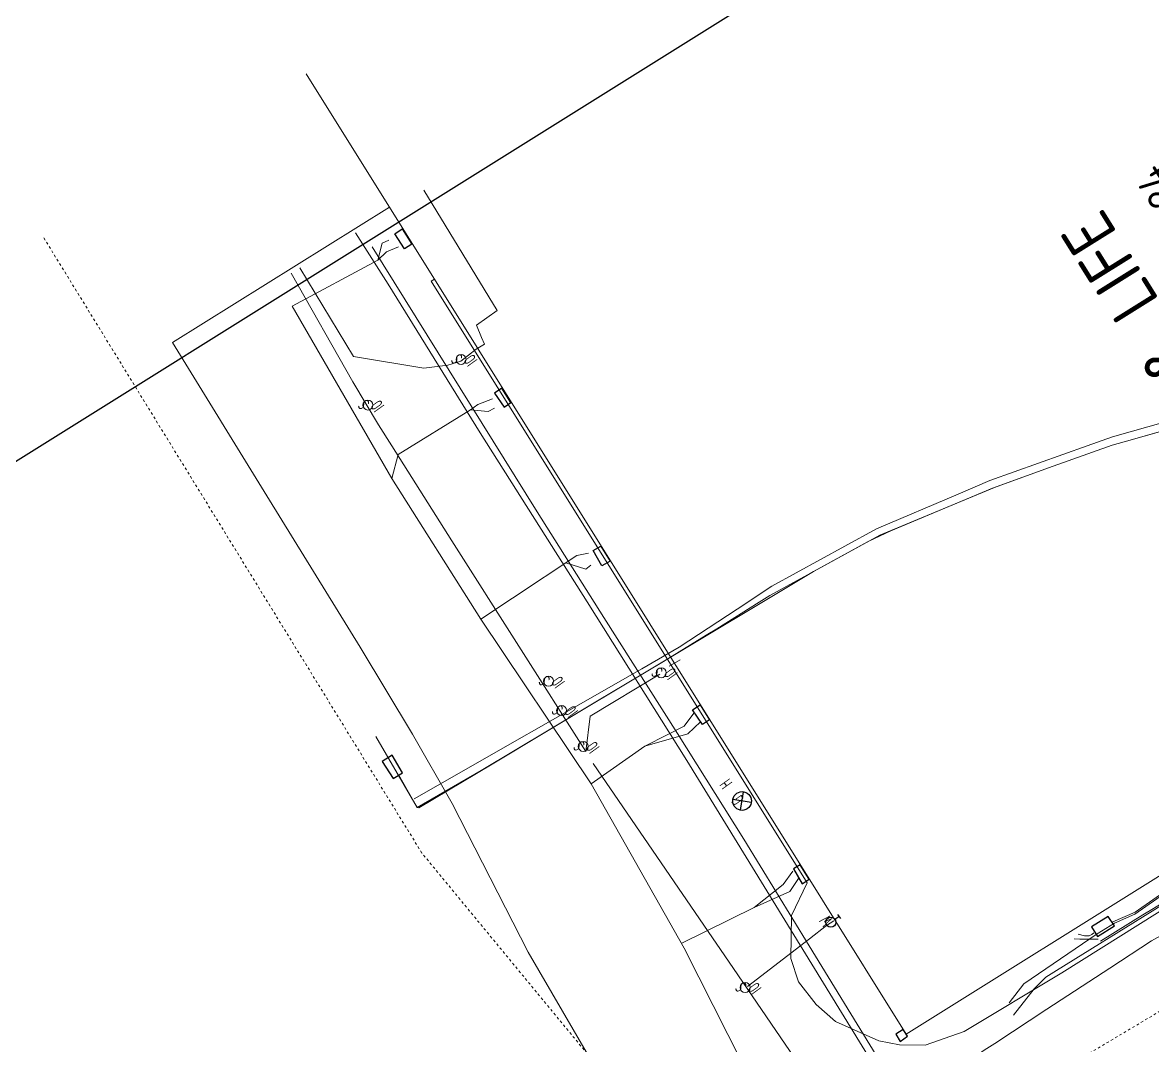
# Model space of a CAD drawing. Header units: metres. Extents: x 507649 to 508899, y 6966965 to 6967377.
# Drawn here: x 507688.43 to 507733.64, y 6967241.39 to 6967282.33 of the extents above; entities that cross this region are included whole.
import ezdxf

# ---------------------------------------------------------------- set-up
doc = ezdxf.new("R2010")
doc.units = ezdxf.units.M
doc.linetypes.add('AEC_Double Dash', pattern=[0.039, 0.015, -0.004, 0.006, -0.004, 0.006, -0.004])
for name, color, linetype, lineweight in [('A-FLOR', 252, 'Continuous', 5), ('A-GENM', 252, 'Continuous', 5), ('C-PROP-LINE', 252, 'AEC_Double Dash', 5), ('C_FEAT', 252, 'EXISTING_COMMUNICATIONS', 0), ('C_UG_LINES', 252, 'EXISTING_COMMUNICATIONS', 0), ('D_UG_PIPES', 252, 'EXIST_SWD', 0), ('E_UG_LINES', 252, 'EXISTING_ELECTRICITY_UG', 0), ('S_FEAT', 252, 'Continuous', 0), ('S_UG_PIPES', 252, 'EXIST_SEWER', 0), ('W_AG_PIPES_N', 252, 'EXISTING_WATER', 0)]:
    doc.layers.add(name, color=color, linetype=linetype, lineweight=lineweight)
for name, color, linetype in [('C_MANHOLE_PIT', 252, 'Continuous'), ('C_TEXT_2.5', 7, 'Continuous'), ('DR_GRATE', 252, 'Continuous'), ('W_FEAT', 252, 'Continuous')]:
    doc.layers.add(name, color=color, linetype=linetype)
doc.layers.add('G-ANNO-TEXT', color=47, linetype='Continuous', lineweight=5, plot=False)
doc.layers.add('VPORTS_FRAMES', color=11, linetype='Continuous', plot=False)
doc.styles.add('Arial_1', font='ISOCP.shx', dxfattribs={"height": 360})
doc.styles.add('Arial_B', font='ISOCP.shx', dxfattribs={"height": 800})
doc.styles.get("Standard").update_dxf_attribs({"font": 'ARIALN.TTF'})
doc.styles.add('Style-INTL_ISO_EQUAL', font='ISOCP.shx')
doc.linetypes.add('EXIST_SEWER', pattern='A,5,-2.5,5,-2,["S",Standard,S=2.5,R=0,X=0,Y=-1.25],-3.5,5,-2.5,5,-2.5', length=33)
doc.linetypes.add('EXIST_SWD', pattern='A,5,-2.5,5,-2,["SWD",Standard,S=2.5,R=0,X=0,Y=-1.25],-8,5,-2.5,5,-2.5', length=37.5)
doc.linetypes.add('EXISTING_COMMUNICATIONS', pattern='A,2,-2,2,-2,2,-2,["COMS",Standard,S=2.5,R=0,X=0,Y=-1.25],-9.75,2,-2,2,-2', length=29.75)
doc.linetypes.add('EXISTING_ELECTRICITY_UG', pattern='A,2,-2,2,-2,2,-2,["E-UG",Standard,S=2.5,R=0,X=0,Y=-1.25],-9.15,2,-2,2,-2', length=29.15)
doc.linetypes.add('EXISTING_WATER', pattern='A,2,-2,2,-2,2,-2,["W",Standard,S=2.5,R=0,X=0,Y=-1.25],-4.4,2,-2,2,-2', length=24.4)

# ---------------------------------------------------------------- blocks, each defined once
blk = doc.blocks.new('XD_HATCH')
at = {"layer": 'VPORTS_FRAMES'}
blk.add_lwpolyline([(507821.282, 6966964.794), (507649.023, 6967240.319), (507863.311, 6967374.293), (508035.571, 6967098.768)], close=True, dxfattribs=at)
blk = doc.blocks.new('SE-IO')
at = {"layer": 'S_FEAT'}
blk.add_circle((0, 0), 0.2, dxfattribs=at)
at = {"layer": 'S_FEAT', "style": 'Style-INTL_ISO_EQUAL', "width": 0.65}
for s, p in [('S', (0.111, -0.057)), ('IO', (0.283, -0.62))]:
    blk.add_text(s, height=0.5, rotation=62.9, dxfattribs=at).set_placement(p)
blk = doc.blocks.new('W-GH_1')
at = {"layer": 'W_FEAT'}
for p, q in [((-0.357, -0.115), (0.357, 0.115)), ((0.115, -0.357), (-0.115, 0.357))]:
    blk.add_line(p, q, dxfattribs=at)
blk.add_circle((0, 0), 0.375, dxfattribs=at)
at = {"layer": 'W_FEAT', "style": 'Style-INTL_ISO_EQUAL', "width": 0.65}
blk.add_text('G   H', height=0.5, rotation=62.9, dxfattribs=at).set_placement((0.111, -0.057))
blk = doc.blocks.new('W-TAP')
at = {"layer": 'W_FEAT'}
for p, q in [((0.178, -0.091), (0.356, -0.182)), ((0.402, -0.093), (0.311, -0.271))]:
    blk.add_line(p, q, dxfattribs=at)
blk.add_circle((0, 0), 0.2, dxfattribs=at)
at = {"layer": 'W_FEAT', "style": 'Style-INTL_ISO_EQUAL', "width": 0.65}
blk.add_text('W', height=0.5, rotation=62.9, dxfattribs=at).set_placement((0.111, -0.057))
blk = doc.blocks.new('XE_SURVEY')
at = {"layer": 'C_FEAT', "flags": 128}
blk.add_lwpolyline([(507703.465, 6967252.236), (507704.211, 6967250.918), (507704.289, 6967250.902), (507707.212, 6967252.651), (507711.503, 6967255.217), (507711.932, 6967255.474), (507714.077, 6967256.757), (507715.78, 6967257.806), (507716.204, 6967258.07), (507717.902, 6967259.128), (507718.326, 6967259.393), (507720.514, 6967260.602), (507722.735, 6967261.815), (507727.321, 6967263.728), (507729.675, 6967264.57), (507732.029, 6967265.412), (507732.509, 6967265.554), (507734.917, 6967266.226), (507737.806, 6967267.031), (507739.763, 6967267.446), (507742.208, 6967267.967), (507742.697, 6967268.073), (507744.651, 6967268.499), (507745.139, 6967268.606), (507750.024, 6967269.671), (507752.955, 6967270.314), (507756.285, 6967271.045), (507762.841, 6967273.497), (507767.04, 6967275.066), (507771.667, 6967278.175), (507772.033, 6967278.421)], dxfattribs=at)
at = {"layer": 'C_MANHOLE_PIT', "flags": 128}
for points in [[(507703.22, 6967253.005), (507702.816, 6967252.751), (507703.254, 6967252.068), (507703.63, 6967252.303), (507703.22, 6967253.005)], [(507731.452, 6967245.743), (507732.125, 6967246.175), (507731.877, 6967246.55), (507731.201, 6967246.129), (507731.452, 6967245.743)]]:
    blk.add_lwpolyline(points, dxfattribs=at)
at = {"layer": 'C_UG_LINES', "flags": 128}
for points in [[(507702.557, 6967253.758), (507704.211, 6967250.918), (507706.783, 6967252.394), (507713.648, 6967256.5), (507720.074, 6967260.363), (507722.27, 6967261.558), (507723.171, 6967261.991), (507727.24, 6967263.699), (507729.675, 6967264.57), (507732.029, 6967265.412), (507732.509, 6967265.554), (507734.435, 6967266.091), (507734.917, 6967266.226), (507736.843, 6967266.763), (507737.806, 6967267.031), (507739.763, 6967267.446), (507742.697, 6967268.073), (507744.651, 6967268.499), (507747.093, 6967269.032), (507751.978, 6967270.1), (507754.908, 6967270.743), (507756.285, 6967271.045), (507767.04, 6967275.066), (507772.033, 6967278.421)], [(507771.923, 6967278.352), (507771.119, 6967277.857), (507770.694, 6967277.594), (507768.992, 6967276.544), (507768.542, 6967276.278), (507767.603, 6967274.538), (507766.41, 6967272.341), (507765.218, 6967270.144), (507762.594, 6967265.31), (507762.343, 6967264.894), (507756.308, 6967261.347), (507754.152, 6967260.08), (507749.492, 6967257.159), (507745.257, 6967254.501), (507741.006, 6967251.87), (507738.878, 6967250.557), (507736.325, 6967248.982), (507734.263, 6967247.569), (507732.942, 6967246.638), (507732.132, 6967246.285), (507731.43, 6967245.851), (507728.498, 6967243.848), (507727.915, 6967243.099)], [(507732.06, 6967246.329), (507732.96, 6967246.719), (507733.793, 6967247.306), (507735.838, 6967248.744), (507737.964, 6967250.06), (507740.516, 6967251.637), (507742.642, 6967252.951), (507744.768, 6967254.267), (507749.01, 6967256.914), (507753.676, 6967259.826), (507754.101, 6967260.09), (507755.824, 6967261.105), (507757.977, 6967262.375), (507760.131, 6967263.644), (507762.285, 6967264.913), (507762.546, 6967265.307), (507764.922, 6967269.706), (507766.109, 6967271.906), (507767.297, 6967274.106), (507767.534, 6967274.546), (507768.453, 6967276.267), (507770.629, 6967277.595), (507771.885, 6967278.359)], [(507731.305, 6967245.898), (507731.224, 6967245.834), (507731.106, 6967245.781), (507730.927, 6967245.781), (507730.676, 6967245.844)], [(507730.517, 6967245.66), (507730.745, 6967245.636), (507731.468, 6967245.636)]]:
    blk.add_lwpolyline(points, dxfattribs=at)
at = {"layer": 'D_UG_PIPES', "flags": 128}
for points in [[(507703.077, 6967273.629), (507702.81, 6967273.506), (507702.644, 6967272.82)], [(507703.466, 6967273.363), (507702.996, 6967273.154), (507702.644, 6967272.82), (507699.214, 6967270.983), (507703.207, 6967264.081), (507706.768, 6967258.453), (507711.187, 6967251.856), (507714.9, 6967245.276), (507721.325, 6967232.597)], [(507703.207, 6967264.081), (507703.461, 6967265.048), (507706.347, 6967266.828), (507706.644, 6967267.048), (507707.234, 6967267.27)], [(507707.31, 6967266.903), (507707.057, 6967266.767), (507706.347, 6967266.828)], [(507711.077, 6967261.099), (507710.601, 6967260.994), (507708.027, 6967259.298), (507706.768, 6967258.453)], [(507711.174, 6967260.615), (507710.962, 6967260.45), (507710.172, 6967260.713)], [(507711.187, 6967251.856), (507713.328, 6967253.373), (507714.222, 6967253.821), (507714.904, 6967254.162), (507715.293, 6967254.691)], [(507715.553, 6967254.335), (507715.051, 6967253.863), (507713.328, 6967253.373)], [(507719.255, 6967248.357), (507718.86, 6967247.829), (507717.701, 6967246.91), (507714.813, 6967245.486)], [(507719.485, 6967248.066), (507719.136, 6967247.549), (507717.701, 6967246.91)]]:
    blk.add_lwpolyline(points, dxfattribs=at)
at = {"layer": 'DR_GRATE', "flags": 128}
for points in [[(507703.999, 6967273.463), (507703.708, 6967273.279), (507703.328, 6967273.879), (507703.618, 6967274.073), (507703.999, 6967273.463)], [(507707.604, 6967267.705), (507707.315, 6967267.5), (507707.698, 6967266.934), (507707.965, 6967267.129), (507707.604, 6967267.705)], [(507711.94, 6967260.779), (507711.609, 6967260.587), (507711.266, 6967261.194), (507711.571, 6967261.368), (507711.94, 6967260.779)], [(507715.915, 6967254.428), (507715.64, 6967254.235), (507715.236, 6967254.823), (507715.543, 6967255.022), (507715.915, 6967254.428)], [(507719.549, 6967248.619), (507719.278, 6967248.461), (507719.626, 6967247.859), (507719.908, 6967248.046), (507719.549, 6967248.619)], [(507723.674, 6967242.028), (507723.381, 6967241.841), (507723.546, 6967241.55), (507723.843, 6967241.758), (507723.674, 6967242.028)]]:
    blk.add_lwpolyline(points, dxfattribs=at)
at = {"layer": 'E_UG_LINES', "flags": 128}
for points in [[(507728.088, 6967242.604), (507728.905, 6967243.658), (507729.381, 6967244.125), (507729.802, 6967244.393), (507733.628, 6967246.762), (507736.217, 6967248.395), (507736.604, 6967248.605), (507740.419, 6967250.99), (507744.653, 6967253.649), (507748.884, 6967256.314), (507751.421, 6967257.915), (507755.661, 6967260.565), (507759.914, 6967263.194), (507762.531, 6967264.858), (507764.015, 6967267.557), (507766.424, 6967271.939), (507768.643, 6967275.975), (507768.84, 6967276.211), (507770.305, 6967277.058), (507771.022, 6967277.472), (507772.45, 6967278.342), (507774.586, 6967279.641), (507775.014, 6967279.899), (507776.727, 6967280.932)], [(507731.56, 6967245.563), (507733.262, 6967246.612), (507733.688, 6967246.875), (507735.391, 6967247.924), (507735.817, 6967248.186), (507737.519, 6967249.235), (507739.638, 6967250.562), (507744.297, 6967253.486), (507748.53, 6967256.146), (507752.762, 6967258.808), (507755.733, 6967260.66), (507759.982, 6967263.294), (507762.471, 6967264.901), (507763.982, 6967267.645), (507766.876, 6967272.901), (507768.494, 6967275.84), (507768.823, 6967276.234), (507769.33, 6967276.542), (507769.363, 6967276.562), (507771.927, 6967278.12), (507772.428, 6967278.425), (507774.157, 6967279.43), (507774.59, 6967279.681), (507775.627, 6967280.284), (507775.928, 6967280.458)], [(507704.095, 6967251.256), (507713.212, 6967256.464), (507714.706, 6967257.336), (507717.022, 6967258.855), (507718.417, 6967259.77), (507721.338, 6967261.373), (507722.599, 6967262.065), (507725.876, 6967263.461), (507727.141, 6967263.999), (507731.026, 6967265.385), (507732.047, 6967265.749), (507736.294, 6967266.958), (507737.745, 6967267.371), (507740.681, 6967267.948), (507741.662, 6967268.14), (507746.06, 6967269.094), (507750.945, 6967270.157), (507753.881, 6967270.776), (507755.838, 6967271.189), (507758.528, 6967272.154), (507765.068, 6967274.649), (507766.716, 6967275.277), (507767.799, 6967275.915), (507768.451, 6967276.271)]]:
    blk.add_lwpolyline(points, dxfattribs=at)
at = {"layer": 'S_UG_PIPES', "flags": 128}
for points in [[(507699.515, 6967272.516), (507701.674, 6967268.962), (507704.478, 6967268.501), (507705.443, 6967268.614), (507705.959, 6967268.784), (507706.573, 6967269.262), (507706.907, 6967269.464), (507706.794, 6967269.729), (507706.587, 6967270.215), (507707.416, 6967270.81), (507704.479, 6967275.624)], [(507699.178, 6967272.305), (507701.646, 6967267.957), (507702.664, 6967266.236), (507703.199, 6967265.391), (507705.609, 6967261.591), (507710.972, 6967253.151), (507711.136, 6967254.562), (507713.923, 6967256.252)], [(507714.303, 6967256.572), (507714.738, 6967256.83)], [(507711.265, 6967252.679), (507716.882, 6967244.472), (507719.697, 6967240.34), (507721.6, 6967237.403), (507724.033, 6967233.617), (507724.311, 6967232.973), (507724.056, 6967232.64), (507724.183, 6967232.262), (507723.581, 6967230.937), (507721.982, 6967230.008)], [(507717.442, 6967243.753), (507719.915, 6967245.656), (507720.603, 6967246.186), (507720.887, 6967246.377)]]:
    blk.add_lwpolyline(points, dxfattribs=at)
at = {"layer": 'W_AG_PIPES_N', "flags": 128}
for points in [[(507702.417, 6967273.363), (507705.06, 6967269.119), (507709.023, 6967262.752), (507711.693, 6967258.524), (507714.635, 6967253.877), (507717.294, 6967249.643), (507719.906, 6967245.38), (507722.592, 6967240.996), (507725.285, 6967240.035), (507726.914, 6967241.194), (507727.333, 6967241.468), (507729.424, 6967242.837), (507731.098, 6967243.933), (507731.934, 6967244.48), (507733.607, 6967245.576), (507735.79, 6967246.793), (507740.16, 6967249.222), (507744.466, 6967251.763), (507746.988, 6967253.387), (507753.276, 6967257.474), (507757.462, 6967260.209), (507758.296, 6967260.761), (507758.803, 6967261.065), (507760.119, 6967261.565), (507760.321, 6967262.018), (507763.059, 6967268.461), (507765.014, 6967273.062), (507765.032, 6967273.968), (507763.14, 6967277.603), (507762.927, 6967277.944), (507761.602, 6967280.064), (507756.031, 6967288.965), (507751.747, 6967295.721), (507749.336, 6967299.521), (507747.747, 6967302.065)], [(507701.747, 6967273.914), (507703.056, 6967271.859), (507706.744, 6967265.909), (507711.021, 6967259.148), (507715.009, 6967252.797), (507722.753, 6967240.18), (507722.538, 6967231.486)]]:
    blk.add_lwpolyline(points, dxfattribs=at)
at = {"layer": 'S_FEAT', "rotation": 62.89999999999502}
for p in [(507705.972, 6967268.85), (507702.245, 6967267.023), (507713.986, 6967256.306), (507709.475, 6967255.968), (507709.999, 6967254.793), (507710.864, 6967253.356), (507717.343, 6967243.707)]:
    blk.add_blockref('SE-IO', p, dxfattribs=at)
at = {"layer": 'W_FEAT'}
for name, p, rotation in [('W-GH_1', (507717.221, 6967251.173), 62.89999999999997), ('W-TAP', (507720.774, 6967246.32), 62.90000000000011)]:
    blk.add_blockref(name, p, dxfattribs=dict(at, rotation=rotation))
blk = doc.blocks.new('25027_BNP_Skygate Play-Sheet - 000101 - SITE PLAN')
at = {"layer": 'A-FLOR'}
for p, q in [((-2215669.96, 4068006.82), (-2208829.75, 4067803.91)), ((-2208829.75, 4067803.91), (-2202173.24, 4067229.96)), ((-2202173.24, 4067229.96), (-2198991.14, 4067100.37)), ((-2198991.14, 4067100.37), (-2194927.36, 4067036.36)), ((-2194927.36, 4067036.36), (-2188014.92, 4066992.33)), ((-2188014.92, 4066992.33), (-2180597.25, 4066939.24)), ((-2180597.25, 4066939.24), (-2180597.25, 4056708.25)), ((-2215581.2, 4059249.2), (-2216720.62, 4059130.29)), ((-2214622.39, 4059024.61), (-2215581.2, 4059249.2)), ((-2217717.96, 4058838.76), (-2219282.62, 4057772.13)), ((-2216720.62, 4059130.29), (-2217717.96, 4058838.76)), ((-2213177.68, 4058083.33), (-2214622.39, 4059024.61)), ((-2212402.23, 4056865.9), (-2213177.68, 4058083.33)), ((-2219282.62, 4057772.13), (-2219863.04, 4057160.9)), ((-2219863.04, 4057160.9), (-2220413.86, 4056295.25)), ((-2184005.48, 4056865.9), (-2212402.23, 4056865.9)), ((-2184005.48, 4056708.25), (-2184005.48, 4056865.9)), ((-2220413.86, 4056295.25), (-2220776.12, 4054690.1)), ((-2220776.12, 4054690.1), (-2220851.15, 4050128.85)), ((-2220851.15, 4050128.85), (-2220842.88, 4040886.09))]:
    blk.add_line(p, q, dxfattribs=at)
at = {"layer": 'A-GENM'}
for p, q in [((-2219636.66, 4056708.25), (-2219636.66, 4013143.92)), ((-2213308.96, 4056708.25), (-2219636.66, 4056708.25)), ((-2174311.31, 4056708.25), (-2213308.96, 4056708.25))]:
    blk.add_line(p, q, dxfattribs=at)
at = {"layer": 'C-PROP-LINE'}
for p, q in [((-2223850.53, 4066596.65), (-2203218.01, 4069307.36)), ((-2203218.01, 4069307.36), (-2174311.31, 4069090.9)), ((-2223988.2, 4059890.85), (-2225150.52, 4003276.32))]:
    blk.add_line(p, q, dxfattribs=at)
at = {"layer": 'G-ANNO-TEXT', "lineweight": 13, "insert": (-2210171.16, 4034527.1), "char_height": 2000, "width": 22006.3219, "attachment_point": 1, "style": 'Arial_B'}
blk.add_mtext('HOME & LIFE', dxfattribs=at)
at = {"layer": 'G-ANNO-TEXT', "insert": (-2208681.07, 4030781.1), "char_height": 1250, "width": 18358.6437, "attachment_point": 1, "rotation": 0.301875, "style": 'Arial_1'}
blk.add_mtext('FFL approx AD5.24', dxfattribs=at)
blk = doc.blocks.new('XE_ARCH')
at = {"xscale": 0.001, "yscale": 0.001, "zscale": 0.001, "rotation": 121.996}
blk.add_blockref('25027_BNP_Skygate Play-Sheet - 000101 - SITE PLAN', (509988.126, 6971273.77), dxfattribs=at)

msp = doc.modelspace()

# ---------------------------------------------------------------- block references
at = {"layer": 'C_TEXT_2.5'}
for name in ['XD_HATCH', 'XE_SURVEY']:
    msp.add_blockref(name, (0, 0), dxfattribs=at)

# ---------------------------------------------------------------- next in the draw order: block references
msp.add_blockref('XE_ARCH', (0, 0), dxfattribs=at)

doc.saveas('drawing.dxf')
